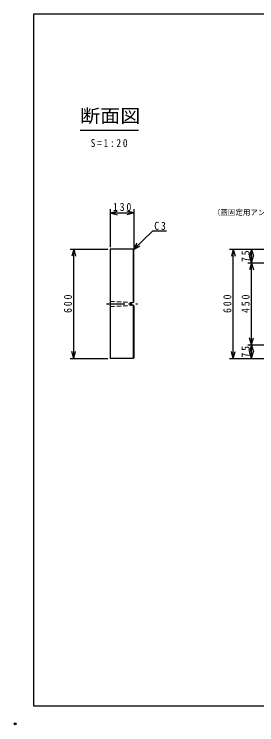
# Model space of a CAD drawing. Units: millimetres, scale not verified. Extents: x -8261 to 8589, y -8275 to 4017.
# Drawn here: x -8261 to -6929, y 112 to 4017 of the extents above; entities that cross this region are included whole.
import ezdxf
from ezdxf.enums import TextEntityAlignment as Align

# ---------------------------------------------------------------- set-up
doc = ezdxf.new("R2010")
doc.units = ezdxf.units.MM
doc.header["$LTSCALE"] = 20
doc.header["$PDMODE"] = 32
doc.header["$PDSIZE"] = 10
doc.linetypes.add('CHAIN1', pattern=[8, 5, -1, 1, -1])
doc.linetypes.add('DASHED1', pattern=[1.8, 1.2, -0.6])
for name, color, linetype in [('1-1_単点2', 7, 'Continuous'), ('1-3_簡易貫入試験位置', 4, 'Continuous'), ('1-F', 7, 'Continuous')]:
    doc.layers.add(name, color=color, linetype=linetype)
doc.styles.add('ＭＳ ゴシック', font='')
doc.styles.get('ＭＳ ゴシック').set_extended_font_data('MS Gothic')

msp = doc.modelspace()

# ---------------------------------------------------------------- linework, layer by layer
at = {"layer": '1-1_単点2'}
msp.add_line((-7898.64, 3379.7), (-7578.64, 3379.7), dxfattribs=at)
at = {"layer": '1-1_単点2', "color": 4}
for p, q in [((-7733.86, 2945.55), (-7733.86, 2736.64)), ((-7733.86, 2925.55), (-7695.23, 2935.9)), ((-7603.86, 2925.55), (-7642.5, 2935.9)), ((-7603.86, 2945.55), (-7603.86, 2736.64)), ((-7733.86, 2925.55), (-7603.86, 2925.55)), ((-7733.86, 2925.55), (-7695.23, 2915.2)), ((-7603.86, 2925.55), (-7642.5, 2915.2)), ((-7424.94, 2825.55), (-7501.65, 2825.55)), ((-7605.34, 2724.03), (-7570.49, 2743.66)), ((-7953.86, 2725.55), (-7746.17, 2725.55)), ((-7933.86, 2725.55), (-7944.22, 2686.91)), ((-7933.86, 2725.55), (-7923.51, 2686.91)), ((-7933.86, 2125.55), (-7933.86, 2725.55)), ((-7078.01, 2725.55), (-6978.01, 2725.55)), ((-7058.01, 2725.55), (-7068.36, 2686.91)), ((-7058.01, 2125.55), (-7058.01, 2725.55)), ((-7058.01, 2725.55), (-7047.66, 2686.91)), ((-6978.01, 2725.55), (-6878.01, 2725.55)), ((-6958.01, 2725.55), (-6968.36, 2686.91)), ((-6958.01, 2650.55), (-6958.01, 2725.55)), ((-6958.01, 2725.55), (-6947.66, 2686.91)), ((-6958.01, 2650.55), (-6968.36, 2689.19)), ((-6958.01, 2650.55), (-6947.66, 2689.19)), ((-6978.01, 2650.55), (-6186.19, 2650.55)), ((-6958.01, 2650.55), (-6968.36, 2611.91)), ((-6958.01, 2200.55), (-6958.01, 2650.55)), ((-6958.01, 2650.55), (-6947.66, 2611.91)), ((-6958.01, 2200.55), (-6968.36, 2239.19)), ((-6958.01, 2200.55), (-6947.66, 2239.19)), ((-6978.01, 2200.55), (-6210.77, 2200.55)), ((-6958.01, 2200.55), (-6968.36, 2161.91)), ((-6958.01, 2125.55), (-6958.01, 2200.55)), ((-6958.01, 2200.55), (-6947.66, 2161.91)), ((-7933.86, 2125.55), (-7944.22, 2164.19)), ((-7933.86, 2125.55), (-7923.51, 2164.19)), ((-7058.01, 2125.55), (-7068.36, 2164.19)), ((-7058.01, 2125.55), (-7047.66, 2164.19)), ((-6958.01, 2125.55), (-6968.36, 2164.19)), ((-6958.01, 2125.55), (-6947.66, 2164.19)), ((-7953.86, 2125.55), (-7746.17, 2125.55)), ((-7078.01, 2125.55), (-6978.01, 2125.55)), ((-6978.01, 2125.55), (-6878.01, 2125.55))]:
    msp.add_line(p, q, dxfattribs=at)
at = {"layer": '1-1_単点2', "color": 4, "linetype": 'CHAIN1'}
msp.add_line((-7753.86, 2425.55), (-7584.76, 2425.55), dxfattribs=at)
at = {"layer": '1-1_単点2', "color": 4}
msp.add_lwpolyline([(-7501.65, 2825.55), (-7605.34, 2724.03), (-7584.98, 2758.46)], dxfattribs=at)
at = {"layer": '1-3_簡易貫入試験位置', "color": 2}
for p, q in [((-7606.86, 2725.55), (-7606.86, 2433.05)), ((-7606.86, 2725.55), (-7603.86, 2722.55)), ((-7603.86, 2436.05), (-7603.86, 2722.55)), ((-7606.86, 2433.05), (-7618.86, 2432.05)), ((-7618.86, 2432.05), (-7618.86, 2419.05)), ((-7606.86, 2433.05), (-7603.86, 2436.05)), ((-7606.86, 2418.05), (-7618.86, 2419.05)), ((-7606.86, 2418.05), (-7606.86, 2125.55)), ((-7606.86, 2418.05), (-7603.86, 2415.05)), ((-7603.86, 2415.05), (-7603.86, 2128.55)), ((-7606.86, 2125.55), (-7733.86, 2125.55)), ((-7606.86, 2125.55), (-7603.86, 2128.55))]:
    msp.add_line(p, q, dxfattribs=at)
at = {"layer": '1-3_簡易貫入試験位置', "color": 2, "linetype": 'DASHED1'}
for p, q in [((-7733.86, 2440.55), (-7618.86, 2433.05)), ((-7618.86, 2433.05), (-7618.86, 2432.05)), ((-7733.86, 2410.55), (-7618.86, 2418.05)), ((-7618.86, 2419.05), (-7618.86, 2418.05))]:
    msp.add_line(p, q, dxfattribs=at)
at = {"layer": '1-3_簡易貫入試験位置', "color": 2}
msp.add_lwpolyline([(-7606.86, 2725.55), (-7733.86, 2725.55), (-7733.86, 2125.55)], dxfattribs=at)
at = {"layer": '1-F'}
for p, q in [((-2595.88, 4017.41), (-8155.88, 4017.41)), ((-8155.88, 4017.41), (-8155.88, 217.41)), ((-8155.88, 217.41), (-2595.88, 217.41))]:
    msp.add_line(p, q, dxfattribs=at)
at = {"layer": '1-F', "color": 4}
msp.add_point((-8255.88, 117.41), dxfattribs=at)

# ---------------------------------------------------------------- texts
at = {"layer": '1-1_単点2', "color": 3, "style": 'ＭＳ ゴシック', "width": 1.1}
msp.add_text('断面図', height=73.31, dxfattribs=at).set_placement((-7898.64, 3400.06), align=Align.BOTTOM_LEFT)
at = {"layer": '1-1_単点2', "style": 'ＭＳ ゴシック'}
msp.add_text('（蓋固定用アンカー位置）', height=29.33, dxfattribs=at).set_placement((-7169.47, 2904.63), align=Align.BOTTOM_LEFT)
at = {"layer": '1-1_単点2', "char_height": 43.99, "attachment_point": 7, "style": 'ＭＳ ゴシック'}
for s, insert in [('\\T1.39;\\W0.85;S=1:20', (-7840.91, 3286.62)), ('\\T1.38;\\W0.9;130', (-7718.86, 2935.55)), ('\\T1.36;\\W0.9;C3', (-7492.03, 2831.62))]:
    msp.add_mtext(s, dxfattribs=dict(at, insert=insert))
at = {"layer": '1-1_単点2', "char_height": 43.99, "attachment_point": 7, "rotation": 90, "style": 'ＭＳ ゴシック'}
for s, insert in [('\\T1.36;\\W0.9;75', (-6968.01, 2655.55)), ('\\T1.38;\\W0.9;600', (-7943.86, 2375.55)), ('\\T1.38;\\W0.9;600', (-7068.01, 2375.55)), ('\\T1.38;\\W0.9;450', (-6968.01, 2375.55)), ('\\T1.36;\\W0.9;75', (-6968.01, 2130.55))]:
    msp.add_mtext(s, dxfattribs=dict(at, insert=insert))

doc.saveas('drawing.dxf')
